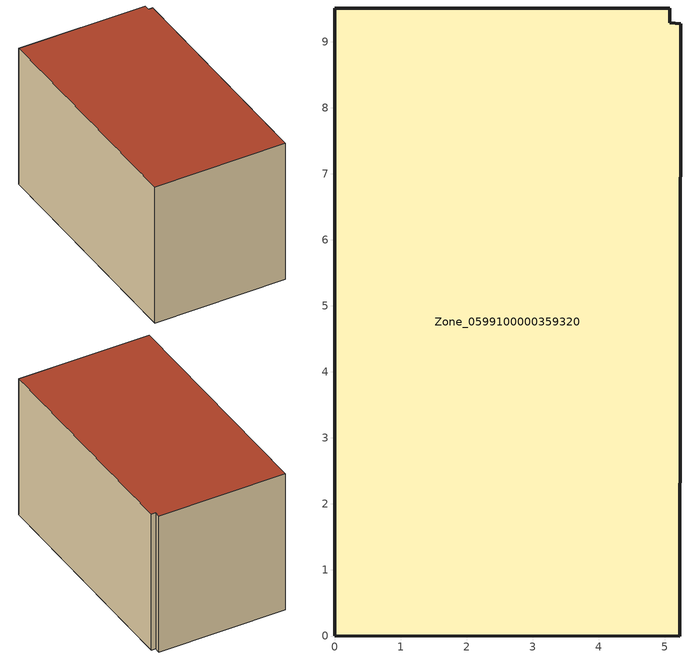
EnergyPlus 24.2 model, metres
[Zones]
Zone_0599100000359320
 floor ground (C_G): 5.23,0 0,0 0,9.52 5.07,9.51 5.07,9.29 5.24,9.28 z0
 wall outside (C_F): 0,0 5.23,0 5.24,9.28 5.07,9.29 5.07,9.51 0,9.52 0,0 z0:5.83
 roof outside (C_R): 5.07,9.51 0,9.52 0,0 5.23,0 5.24,9.28 5.07,9.29 z5.83
[BUILDING]
Pand.0599100000359320: North Axis=0; Terrain=City; Loads Convergence Tolerance Value=0.04; Temperature Convergence Tolerance Value=0.4; Solar Distribution=FullExterior; Maximum Number of Warmup Days=25; Minimum Number of Warmup Days=1
[Site:Location]
Rotterdam.The.Hague.AP_ZH_NLD Design_Conditions: Latitude=51.96; Longitude=4.45; Time Zone=1; Elevation=-4.5
[SITE:GROUNDTEMPERATURE:BUILDINGSURFACE]
18, 18, 18, 18, 18, 18, 18, 18, 18, 18, 18, 18
[MATERIAL] Thermal Absorptance=0.9; Solar Absorptance=0.7; Visible Absorptance=0.7
Name | Roughness | Thickness | Conductivity | Density | Specific Heat
G.TC.1992-2005 | MediumSmooth | 0.15 | 0.06 | 540 | 1210
F.TC.1992-2005 | Rough | 0.3 | 0.12 | 1920 | 840
R.TC.1992-2005 | MediumRough | 0.2 | 0.08 | 1500 | 1000
[CONSTRUCTION]
C_G: G.TC.1992-2005
C_F: F.TC.1992-2005
C_R: R.TC.1992-2005
[ZONE]
Zone_0599100000359320: Type=1; Multiplier=1; Ceiling Height=Autocalculate; Volume=Autocalculate; Floor Area=autocalculate; Part of Total Floor Area=Yes
[ZONEINFILTRATION:DESIGNFLOWRATE]
Infil_Zone_0599100000359320: Zone or ZoneList or Space or SpaceList=Zone_0599100000359320; Schedule=AlwaysOn; Design Flow Rate Calculation Method=Flow/Area; Flow Rate per Floor Area=0.0015; Constant Term Coefficient=1; Temperature Term Coefficient=0; Velocity Term Coefficient=0; Velocity Squared Term Coefficient=0
[HVACTEMPLATE:ZONE:IDEALLOADSAIRSYSTEM]
Zone_0599100000359320: Maximum Heating Supply Air Temperature=50; Minimum Cooling Supply Air Temperature=13; Maximum Heating Supply Air Humidity Ratio=0.0156; Minimum Cooling Supply Air Humidity Ratio=0.0077; Heating Limit=NoLimit; Cooling Limit=NoLimit; Dehumidification Control Type=ConstantSensibleHeatRatio; Cooling Sensible Heat Ratio=0.7; Dehumidification Setpoint=60; Humidification Control Type=None; Humidification Setpoint=30; Outdoor Air Method=None; Outdoor Air Flow Rate per Person=0.00944; Outdoor Air Flow Rate per Zone Floor Area=0; Outdoor Air Flow Rate per Zone=0; Demand Controlled Ventilation Type=None; Outdoor Air Economizer Type=NoEconomizer; Heat Recovery Type=None; Sensible Heat Recovery Effectiveness=0.7; Latent Heat Recovery Effectiveness=0.65
[ZONECONTROL:THERMOSTAT]
ThermostatControl_Zone_0599100000359320: Zone or ZoneList=Zone_0599100000359320; Control Type Schedule=DualSetpointControlType; Control 1=Thermostat_Zone_0599100000359320; Temperature Difference Between Cutout And Setpoint=0
[THERMOSTATSETPOINT:DUALSETPOINT]
Thermostat_Zone_0599100000359320: Heating Setpoint Temperature Schedule=HeatingSetpoint_Zone_0599100000359320; Cooling Setpoint Temperature Schedule=CoolingSetpoint_Zone_0599100000359320
[SCHEDULE:COMPACT]
HeatingSetpoint_Zone_0599100000359320: Through: 12/31, For: AllDays, Until: 24:00, 21
CoolingSetpoint_Zone_0599100000359320: Through: 12/31, For: AllDays, Until: 24:00, 24
DualSetpointControlType: Through: 12/31, For: AllDays, Until: 24:00, 4
AlwaysOn: Through: 12/31, For: AllDays, Until: 24:00, 1
